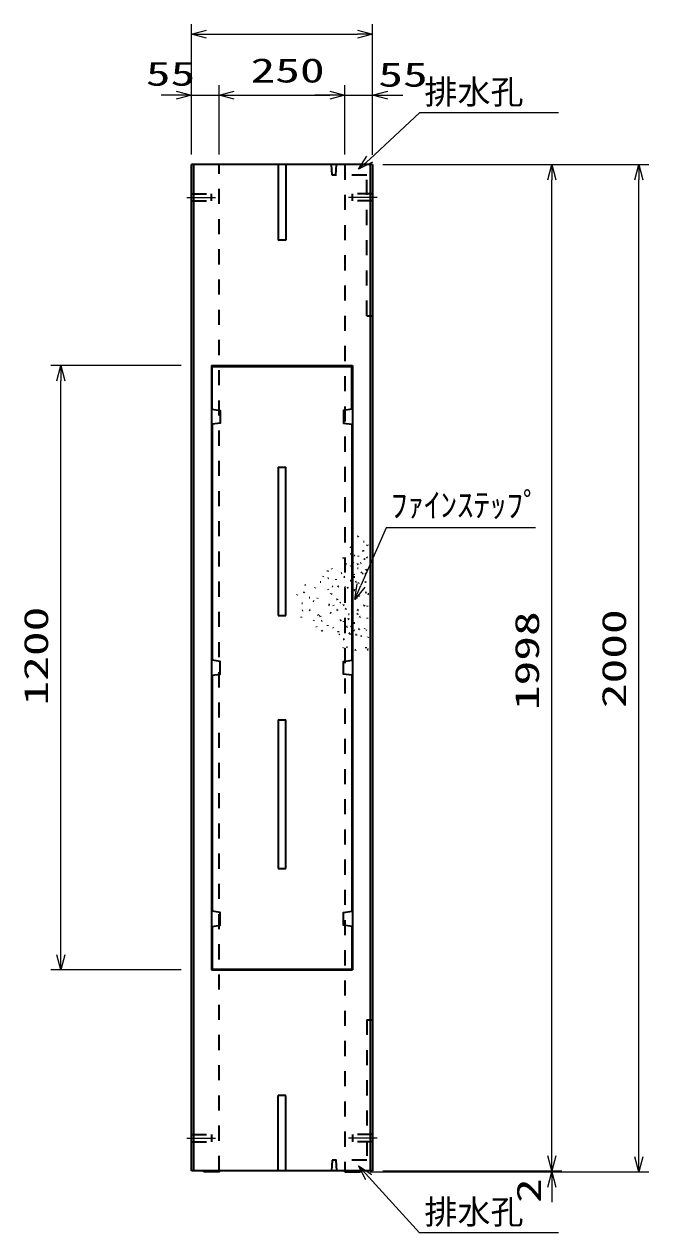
# Model space of a CAD drawing. Units: millimetres on the paper. Extents: x 15 to 1218, y 7 to 859.
# Drawn here: x 559.3 to 621.3, y 541.7 to 661.7 of the extents above; entities that cross this region are included whole.
import ezdxf
from ezdxf.enums import TextEntityAlignment as Align

# ---------------------------------------------------------------- set-up
doc = ezdxf.new("R2010")
doc.units = ezdxf.units.MM
doc.linetypes.add('USER2', pattern=[18.5, 12, -1.5, 3.5, -1.5])
doc.linetypes.add('USER3', pattern=[3, 1.5, -1.5])
for name, color, linetype, lineweight in [('D-BMK（構造物基準線）', 2, 'USER2', 18), ('D-STR-DIM（寸法）', 7, 'Continuous', 13), ('D-STR-HTXT（WS-旗）', 7, 'Continuous', 13), ('D-STR-HTXT（旗上げ）', 7, 'Continuous', 13), ('D-STR（構造物）', 1, 'Continuous', 35)]:
    doc.layers.add(name, color=color, linetype=linetype, lineweight=lineweight)
doc.styles.add('ＭＳ ゴシック', font='')
doc.styles.get('ＭＳ ゴシック').set_extended_font_data('MS Gothic')

# ---------------------------------------------------------------- blocks, each defined once
blk = doc.blocks.new('_Open30')
at = {"color": 7, "linetype": 'Continuous', "lineweight": 13}
for p, q in [((-1, 0.2679), (0, 0)), ((0, 0), (-1, -0.2679)), ((0, 0), (-1, 0))]:
    blk.add_line(p, q, dxfattribs=at)

msp = doc.modelspace()

# ---------------------------------------------------------------- linework, layer by layer
at = {"layer": 'D-BMK（構造物基準線）'}
for p, q in [((575.41, 644.474), (578.26, 644.474)), ((575.41, 644.474), (578.26, 644.474)), ((594.335, 644.474), (591.485, 644.474)), ((594.335, 644.474), (591.485, 644.474)), ((575.41, 551.074), (578.26, 551.074)), ((575.41, 551.074), (578.26, 551.074)), ((594.335, 551.074), (591.485, 551.074)), ((594.335, 551.074), (591.485, 551.074))]:
    msp.add_line(p, q, dxfattribs=at)
at = {"layer": 'D-STR-DIM（寸法）'}
for p, q in [((575.872, 655.62), (575.872, 661.671)), ((593.872, 655.651), (593.872, 661.671)), ((577.372, 660.671), (592.372, 660.671)), ((575.872, 648.724), (575.872, 655.62)), ((578.622, 648.776), (578.622, 655.62)), ((578.622, 648.724), (578.622, 655.62)), ((591.122, 648.724), (591.122, 655.62)), ((591.122, 648.76), (591.122, 655.62)), ((593.872, 648.694), (593.872, 655.62)), ((574.372, 654.62), (572.872, 654.62)), ((575.872, 654.62), (578.622, 654.62)), ((580.122, 654.62), (581.622, 654.62)), ((580.122, 654.62), (589.622, 654.62)), ((589.622, 654.62), (588.122, 654.62)), ((591.122, 654.62), (593.872, 654.62)), ((595.372, 654.62), (596.872, 654.62)), ((594.872, 647.724), (612.661, 647.724)), ((611.224, 647.724), (621.301, 647.724)), ((611.661, 549.324), (611.661, 646.224)), ((620.301, 549.224), (620.301, 646.224)), ((574.872, 627.774), (561.909, 627.774)), ((562.909, 569.274), (562.909, 626.274)), ((574.872, 567.774), (561.909, 567.774)), ((611.661, 549.324), (611.661, 550.824)), ((593.622, 547.724), (612.661, 547.724)), ((594.872, 547.824), (612.661, 547.824)), ((594.872, 547.824), (612.661, 547.824)), ((610.224, 547.724), (621.301, 547.724)), ((611.661, 547.824), (611.661, 547.724)), ((611.661, 546.224), (611.661, 544.724))]:
    msp.add_line(p, q, dxfattribs=at)
at = {"layer": 'D-STR-HTXT（WS-旗）'}
for points in [[(612.326, 652.87), (598.538, 652.87), (593.58, 648.281)], [(612.326, 541.675), (598.538, 541.675), (593.49, 547.208)]]:
    msp.add_lwpolyline(points, dxfattribs=at)
at = {"layer": 'D-STR-HTXT（旗上げ）'}
msp.add_lwpolyline([(610.045, 611.683), (595.215, 611.683), (592.716, 605.932)], dxfattribs=at)
at = {"layer": 'D-STR（構造物）'}
for p, q in [((575.872, 547.824), (575.872, 647.724)), ((593.872, 647.724), (575.872, 647.724)), ((575.872, 547.824), (575.872, 647.724)), ((593.872, 647.724), (575.872, 647.724)), ((576.122, 547.824), (576.122, 647.724)), ((576.122, 547.824), (576.122, 647.724)), ((584.497, 647.724), (584.497, 640.224)), ((584.497, 647.724), (584.497, 640.224)), ((585.247, 647.724), (585.247, 640.224)), ((585.247, 647.724), (585.247, 640.224)), ((593.622, 647.724), (593.622, 547.824)), ((593.622, 647.724), (593.622, 547.824)), ((593.872, 647.724), (593.872, 547.824)), ((593.872, 647.724), (593.872, 547.824)), ((585.247, 640.224), (584.497, 640.224)), ((585.247, 640.224), (584.497, 640.224)), ((577.872, 627.774), (577.872, 567.774)), ((577.872, 627.774), (591.872, 627.774)), ((577.872, 627.774), (577.872, 567.774)), ((577.872, 627.774), (591.872, 627.774)), ((577.947, 623.449), (577.947, 627.699)), ((577.947, 627.699), (591.797, 627.699)), ((577.947, 623.449), (577.947, 627.699)), ((577.947, 627.699), (591.797, 627.699)), ((591.797, 623.449), (591.797, 627.699)), ((591.797, 623.449), (591.797, 627.699)), ((591.872, 627.774), (591.872, 567.774)), ((591.872, 627.774), (591.872, 567.774)), ((577.947, 621.949), (577.947, 598.524)), ((577.947, 621.949), (577.947, 598.524)), ((591.797, 621.949), (591.797, 598.524)), ((591.797, 621.949), (591.797, 598.524)), ((584.497, 617.699), (584.497, 602.949)), ((584.497, 617.699), (585.247, 617.699)), ((584.497, 617.699), (584.497, 602.949)), ((584.497, 617.699), (585.247, 617.699)), ((585.247, 602.949), (585.247, 617.699)), ((585.247, 602.949), (585.247, 617.699)), ((592.38, 610.802), (592.438, 610.85)), ((592.438, 610.85), (592.486, 610.792)), ((591.64, 609.772), (591.693, 609.719)), ((591.693, 609.719), (591.747, 609.772)), ((591.755, 610.626), (591.827, 610.607)), ((592.956, 610.296), (593.031, 610.296)), ((593.303, 609.911), (593.356, 609.964)), ((593.356, 609.964), (593.409, 609.911)), ((590.986, 608.636), (590.98, 608.71)), ((591.734, 609.049), (591.669, 609.012)), ((592.121, 608.899), (592.047, 608.912)), ((592.46, 608.828), (592.485, 608.899)), ((592.939, 609.363), (592.867, 609.344)), ((592.92, 609.436), (592.939, 609.363)), ((593.056, 608.526), (593.069, 608.6)), ((593.069, 608.6), (593.143, 608.587)), ((593.251, 608.726), (593.313, 608.769)), ((593.313, 608.769), (593.356, 608.707)), ((589.441, 607.381), (589.388, 607.434)), ((589.441, 607.381), (589.494, 607.434)), ((589.857, 607.558), (589.819, 607.623)), ((591.275, 608.038), (591.204, 608.063)), ((591.687, 607.922), (591.719, 607.854)), ((591.904, 608.226), (591.842, 608.183)), ((591.904, 608.226), (591.947, 608.165)), ((592.338, 608.05), (592.399, 608.093)), ((592.446, 607.622), (592.372, 607.629)), ((592.399, 608.093), (592.442, 608.031)), ((592.668, 608.153), (592.736, 608.184)), ((592.79, 607.206), (592.742, 607.264)), ((593.184, 607.474), (593.221, 607.539)), ((593.221, 607.539), (593.286, 607.502)), ((588.659, 606.291), (588.734, 606.298)), ((588.969, 606.798), (588.988, 606.871)), ((589.416, 606.674), (589.481, 606.711)), ((590.233, 606.561), (590.207, 606.49)), ((590.822, 607.178), (590.765, 607.13)), ((591.007, 606.843), (591.069, 606.8)), ((591.069, 606.8), (591.026, 606.738)), ((591.65, 606.442), (591.725, 606.435)), ((592.015, 606.813), (592.09, 606.813)), ((592.034, 606.984), (592.021, 607.057)), ((592.258, 606.291), (592.186, 606.272)), ((592.421, 606.254), (592.482, 606.211)), ((592.482, 606.211), (592.439, 606.15)), ((592.901, 607.148), (592.84, 607.105)), ((592.944, 607.087), (592.901, 607.148)), ((593.102, 606.299), (593.176, 606.312)), ((593.193, 607.096), (593.119, 607.109)), ((593.176, 606.312), (593.189, 606.238)), ((593.18, 607.022), (593.193, 607.096)), ((586.376, 605.054), (586.356, 604.982)), ((587.059, 605.278), (587.001, 605.229)), ((587.107, 605.22), (587.059, 605.278)), ((587.216, 605.967), (587.141, 605.974)), ((588.181, 605.676), (588.187, 605.751)), ((589.435, 605.584), (589.467, 605.516)), ((589.71, 605.087), (589.767, 605.135)), ((589.767, 605.135), (589.815, 605.078)), ((589.924, 605.824), (589.85, 605.831)), ((590.484, 605.846), (590.416, 605.815)), ((590.484, 605.846), (590.452, 605.914)), ((591.171, 605.741), (591.123, 605.798)), ((591.424, 605.702), (591.359, 605.664)), ((591.386, 605.767), (591.424, 605.702)), ((591.864, 605.095), (591.827, 605.03)), ((592.028, 605.475), (592.1, 605.495)), ((592.1, 605.495), (592.081, 605.567)), ((592.542, 604.928), (592.48, 604.885)), ((592.542, 604.928), (592.585, 604.867)), ((593.232, 605.244), (593.158, 605.231)), ((593.245, 605.17), (593.232, 605.244)), ((593.474, 605.073), (593.412, 605.116)), ((593.431, 605.012), (593.474, 605.073)), ((586.828, 604.178), (586.903, 604.178)), ((587.652, 604.723), (587.577, 604.723)), ((588.03, 604.339), (587.977, 604.392)), ((588.399, 604.64), (588.431, 604.708)), ((589.537, 604.035), (589.537, 603.96)), ((589.612, 604.035), (589.537, 604.035)), ((590.005, 603.908), (589.985, 603.981)), ((590.285, 604.581), (590.36, 604.581)), ((590.36, 604.581), (590.36, 604.506)), ((590.686, 604.249), (590.633, 604.196)), ((590.965, 604.014), (590.907, 603.965)), ((590.965, 604.014), (591.013, 603.956)), ((591.15, 603.678), (591.211, 603.635)), ((591.211, 603.635), (591.168, 603.574)), ((591.855, 603.685), (591.912, 603.733)), ((591.912, 603.733), (591.864, 603.791)), ((592.287, 604.738), (592.274, 604.665)), ((592.982, 603.941), (593.044, 603.984)), ((593.044, 603.984), (593.087, 603.922)), ((593.335, 603.932), (593.322, 603.858)), ((584.497, 602.949), (585.247, 602.949)), ((584.497, 602.949), (585.247, 602.949)), ((586.793, 602.822), (586.773, 602.75)), ((586.932, 603.46), (586.875, 603.412)), ((587.597, 603.472), (587.662, 603.51)), ((587.662, 603.51), (587.624, 603.575)), ((588.038, 602.512), (588.012, 602.442)), ((588.492, 602.977), (588.472, 603.049)), ((588.676, 602.889), (588.611, 602.852)), ((588.676, 602.889), (588.713, 602.824)), ((588.8, 602.42), (588.853, 602.473)), ((589.673, 603.265), (589.743, 603.239)), ((590.387, 603.516), (590.319, 603.484)), ((590.419, 603.448), (590.387, 603.516)), ((590.718, 602.499), (590.65, 602.467)), ((590.749, 602.431), (590.718, 602.499)), ((590.996, 602.397), (590.97, 602.326)), ((591.49, 602.599), (591.418, 602.58)), ((591.545, 603.048), (591.47, 603.048)), ((591.471, 602.672), (591.49, 602.599)), ((591.867, 603.271), (591.793, 603.277)), ((592.401, 603.127), (592.329, 603.107)), ((592.421, 603.5), (592.349, 603.52)), ((592.42, 603.054), (592.401, 603.127)), ((592.402, 603.428), (592.421, 603.5)), ((592.587, 602.769), (592.645, 602.817)), ((592.645, 602.817), (592.596, 602.875)), ((593.341, 602.735), (593.334, 602.66)), ((588.257, 601.866), (588.288, 601.798)), ((588.78, 601.442), (588.837, 601.49)), ((588.837, 601.49), (588.885, 601.432)), ((589.416, 601.928), (589.435, 602.001)), ((589.936, 601.766), (589.943, 601.691)), ((590.462, 601.394), (590.462, 601.319)), ((591.338, 601.847), (591.265, 601.866)), ((591.318, 601.774), (591.338, 601.847)), ((591.561, 601.164), (591.513, 601.221)), ((591.759, 601.899), (591.706, 601.952)), ((591.706, 601.846), (591.759, 601.899)), ((592.075, 601.445), (592.007, 601.477)), ((592.015, 602.224), (592.09, 602.224)), ((592.527, 601.616), (592.455, 601.636)), ((592.527, 601.616), (592.508, 601.544)), ((593.112, 601.614), (593.118, 601.689)), ((593.308, 601.461), (593.26, 601.519)), ((590.578, 601.101), (590.525, 601.048)), ((591.007, 600.571), (590.932, 600.571)), ((591.007, 600.646), (591.007, 600.571)), ((591.561, 601.164), (591.504, 601.115)), ((591.651, 601.089), (591.651, 601.164)), ((591.812, 600.068), (591.865, 600.014)), ((592.182, 601.088), (592.257, 601.081)), ((592.257, 601.081), (592.251, 601.006)), ((592.751, 600.933), (592.693, 600.885)), ((592.703, 600.991), (592.751, 600.933)), ((593.44, 600.776), (593.447, 600.851)), ((590.992, 599.792), (590.96, 599.724)), ((591.356, 599.808), (591.303, 599.861)), ((591.303, 599.755), (591.356, 599.808)), ((592.113, 599.593), (592.181, 599.561)), ((592.181, 599.561), (592.149, 599.493)), ((593.218, 599.73), (593.224, 599.805)), ((593.357, 599.529), (593.414, 599.577)), ((593.414, 599.577), (593.366, 599.635)), ((577.947, 597.024), (577.947, 573.599)), ((577.947, 597.024), (577.947, 573.599)), ((591.797, 597.024), (591.797, 573.599)), ((591.797, 597.024), (591.797, 573.599)), ((584.497, 592.599), (585.247, 592.599)), ((584.497, 592.599), (584.497, 577.849)), ((584.497, 592.599), (585.247, 592.599)), ((584.497, 592.599), (584.497, 577.849)), ((585.247, 577.849), (585.247, 592.599)), ((585.247, 577.849), (585.247, 592.599)), ((584.497, 577.849), (585.247, 577.849)), ((584.497, 577.849), (585.247, 577.849)), ((577.947, 572.099), (577.947, 567.849)), ((577.947, 572.099), (577.947, 567.849)), ((591.797, 572.099), (591.797, 567.849)), ((591.797, 572.099), (591.797, 567.849)), ((577.872, 567.774), (591.872, 567.774)), ((577.872, 567.774), (591.872, 567.774)), ((577.947, 567.849), (591.797, 567.849)), ((577.947, 567.849), (591.797, 567.849)), ((584.497, 547.824), (584.497, 555.324)), ((585.247, 555.324), (584.497, 555.324)), ((584.497, 547.824), (584.497, 555.324)), ((585.247, 555.324), (584.497, 555.324)), ((585.247, 547.824), (585.247, 555.324)), ((585.247, 547.824), (585.247, 555.324)), ((593.872, 547.824), (575.872, 547.824)), ((593.872, 547.824), (575.872, 547.824)), ((577.123, 547.724), (577.022, 547.824)), ((577.123, 547.724), (577.022, 547.824)), ((578.622, 547.724), (577.123, 547.724)), ((578.622, 547.724), (577.123, 547.724)), ((578.622, 547.724), (578.722, 547.824)), ((578.622, 547.724), (578.722, 547.824)), ((591.122, 547.724), (591.022, 547.824)), ((591.122, 547.724), (591.022, 547.824)), ((591.122, 547.724), (592.622, 547.724)), ((591.122, 547.724), (592.622, 547.724)), ((592.622, 547.724), (592.722, 547.824)), ((592.622, 547.724), (592.722, 547.824))]:
    msp.add_line(p, q, dxfattribs=at)
at = {"layer": 'D-STR（構造物）', "linetype": 'USER3'}
for p, q in [((578.622, 547.824), (578.622, 647.724)), ((578.622, 547.824), (578.622, 647.724)), ((590.224, 646.674), (590.298, 647.724)), ((590.224, 646.674), (590.298, 647.724)), ((591.122, 647.724), (591.122, 547.824)), ((591.122, 647.724), (591.122, 547.824)), ((593.297, 632.724), (593.297, 646.674)), ((593.297, 632.724), (593.297, 646.674)), ((575.872, 644.824), (577.873, 644.824)), ((575.872, 644.824), (577.873, 644.824)), ((577.873, 644.124), (577.873, 644.824)), ((577.873, 644.124), (577.873, 644.824)), ((593.872, 644.824), (591.872, 644.824)), ((591.872, 644.124), (591.872, 644.824)), ((593.872, 644.824), (591.872, 644.824)), ((591.872, 644.124), (591.872, 644.824)), ((575.872, 644.124), (577.873, 644.124)), ((575.872, 644.124), (577.873, 644.124)), ((593.872, 644.124), (591.872, 644.124)), ((593.872, 644.124), (591.872, 644.124)), ((593.297, 632.724), (593.872, 632.724)), ((593.297, 632.724), (593.872, 632.724)), ((593.297, 562.824), (593.297, 548.874)), ((593.297, 562.824), (593.872, 562.824)), ((593.297, 562.824), (593.297, 548.874)), ((593.297, 562.824), (593.872, 562.824)), ((575.872, 551.424), (577.873, 551.424)), ((575.872, 551.424), (577.873, 551.424)), ((577.873, 551.424), (577.873, 550.724)), ((577.873, 551.424), (577.873, 550.724)), ((591.872, 551.424), (591.872, 550.724)), ((593.872, 551.424), (591.872, 551.424)), ((591.872, 551.424), (591.872, 550.724)), ((593.872, 551.424), (591.872, 551.424)), ((575.872, 550.724), (577.873, 550.724)), ((575.872, 550.724), (577.873, 550.724)), ((593.872, 550.724), (591.872, 550.724)), ((593.872, 550.724), (591.872, 550.724)), ((590.224, 548.874), (590.298, 547.824)), ((590.224, 548.874), (590.298, 547.824))]:
    msp.add_line(p, q, dxfattribs=at)
for points in [[(593.297, 646.674), (589.858, 646.674), (589.778, 647.724)], [(593.297, 646.674), (589.858, 646.674), (589.778, 647.724)], [(593.297, 548.874), (589.858, 548.874), (589.778, 547.824)], [(593.297, 548.874), (589.858, 548.874), (589.778, 547.824)]]:
    msp.add_lwpolyline(points, dxfattribs=at)
at = {"layer": 'D-STR（構造物）'}
for points in [[(577.947, 623.449), (578.747, 623.324), (578.747, 622.074), (577.947, 621.949)], [(577.947, 623.449), (578.747, 623.324), (578.747, 622.074), (577.947, 621.949)], [(591.797, 623.449), (590.997, 623.324), (590.997, 622.074), (591.797, 621.949)], [(591.797, 623.449), (590.997, 623.324), (590.997, 622.074), (591.797, 621.949)], [(577.947, 597.024), (578.747, 597.149), (578.747, 598.399), (577.947, 598.524)], [(577.947, 597.024), (578.747, 597.149), (578.747, 598.399), (577.947, 598.524)], [(591.797, 597.024), (590.997, 597.149), (590.997, 598.399), (591.797, 598.524)], [(591.797, 597.024), (590.997, 597.149), (590.997, 598.399), (591.797, 598.524)], [(577.947, 572.099), (578.747, 572.224), (578.747, 573.474), (577.947, 573.599)], [(577.947, 572.099), (578.747, 572.224), (578.747, 573.474), (577.947, 573.599)], [(591.797, 572.099), (590.997, 572.224), (590.997, 573.474), (591.797, 573.599)], [(591.797, 572.099), (590.997, 572.224), (590.997, 573.474), (591.797, 573.599)]]:
    msp.add_lwpolyline(points, dxfattribs=at)

# ---------------------------------------------------------------- block references
at = {"layer": 'D-STR-DIM（寸法）', "xscale": 1.5, "yscale": 1.5}
for p, rotation in [((575.872, 660.671), 180), ((578.622, 654.62), 180), ((578.622, 654.62), 180), ((593.872, 654.62), 180), ((611.661, 647.724), 90), ((620.301, 647.724), 90), ((562.909, 627.774), 90), ((562.909, 567.774), 270), ((611.661, 547.824), 270), ((611.661, 547.824), 270), ((620.301, 547.724), 270), ((611.661, 547.724), 90)]:
    msp.add_blockref('_Open30', p, dxfattribs=dict(at, rotation=rotation))
for p in [(593.872, 660.671), (575.872, 654.62), (591.122, 654.62), (591.122, 654.62)]:
    msp.add_blockref('_Open30', p, dxfattribs=at)
at = {"layer": 'D-STR-HTXT（WS-旗）', "xscale": 1.5, "yscale": 1.5}
for p, rotation in [((592.479, 647.262), 222.78711), ((592.479, 548.316), 132.37661)]:
    msp.add_blockref('_Open30', p, dxfattribs=dict(at, rotation=rotation))
at = {"layer": 'D-STR-HTXT（旗上げ）', "xscale": 1.5, "yscale": 1.5, "rotation": 246.50838}
msp.add_blockref('_Open30', (592.118, 604.556), dxfattribs=at)

# ---------------------------------------------------------------- texts
at = {"layer": 'D-STR-DIM（寸法）', "style": 'ＭＳ ゴシック', "width": 1.5}
for s, p in [('55', (571.353, 654.839)), ('250', (581.747, 655.158)), ('55', (594.437, 654.744))]:
    msp.add_text(s, height=2.405, dxfattribs=at).set_placement(p, align=Align.BOTTOM_LEFT)
for s, p in [('1200', (562.371, 594.024)), ('1998', (611.124, 593.565)), ('2000', (619.764, 593.765)), ('2', (611.299, 544.636))]:
    msp.add_text(s, height=2.405, rotation=90, dxfattribs=at).set_placement(p, align=Align.BOTTOM_LEFT)
at = {"layer": 'D-STR-HTXT（WS-旗）', "style": 'ＭＳ ゴシック'}
for p in [(599.019, 653.022), (599.019, 541.827)]:
    msp.add_text('排水孔', height=2.405, dxfattribs=at).set_placement(p, align=Align.BOTTOM_LEFT)
at = {"layer": 'D-STR-HTXT（旗上げ）', "style": 'ＭＳ ゴシック'}
msp.add_text('ﾌｧｲﾝｽﾃｯﾌﾟ', height=2.405, dxfattribs=at).set_placement((595.695, 612.007), align=Align.BOTTOM_LEFT)

doc.saveas('drawing.dxf')
